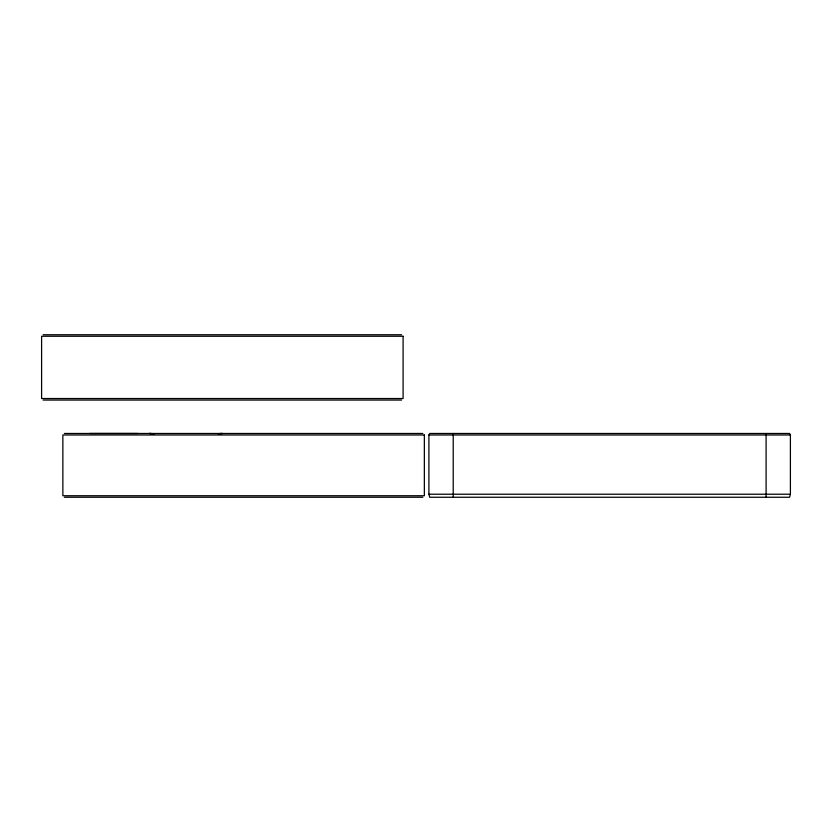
<?xml version="1.0" encoding="UTF-8"?>
<svg xmlns="http://www.w3.org/2000/svg" width="832" height="832" viewBox="0 0 832 832"><rect width="100%" height="100%" fill="white"/><g stroke="black" fill="none" stroke-linecap="round" stroke-linejoin="round"><path stroke-width="1.25" d="M790.4 494.218L789.589 497.255L429.728 497.255L428.906 494.218L428.906 434.99L429.79 433.472L789.526 433.472L790.4 434.99L790.4 494.218L428.906 494.218M138.039 433.472L89.669 433.472M219.596 433.607L222.342 433.472M43.118 334.745L401.575 334.745M43.118 400.057L401.575 400.057M64.386 433.472L422.833 433.472M428.906 434.99L790.4 434.99M64.386 497.255L422.833 497.255M149.438 433.472L154.014 433.898M766.095 433.472L766.095 497.255M453.211 433.472L453.211 497.255M222.279 433.503A4.493 0.676 -3.1 0 0 220.501 433.566L220.386 433.534A27.435 27.362 89.9 0 0 218.067 433.805M149.396 433.441A4.493 0.738 3.2 0 1 151.31 433.503L151.403 433.534A27.435 27.362 -89.8 0 1 153.722 433.805M403.094 336.263L41.6 336.263L41.6 398.528L403.094 398.528L403.094 336.263M424.351 434.99L62.868 434.99L62.868 495.737L424.351 495.737L424.351 434.99"/></g></svg>
